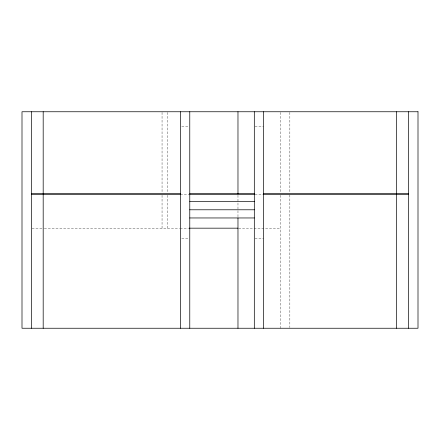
<?xml version="1.0" encoding="UTF-8"?>
<svg xmlns="http://www.w3.org/2000/svg" width="440" height="440" viewBox="0 0 440 440"><rect width="100%" height="100%" fill="white"/><g stroke="black" fill="none" stroke-linecap="round" stroke-linejoin="round"><path stroke-width="0.33" stroke-dasharray="2.2 1.65" d="M181.77 126.726L189.107 126.726M254.98 126.726L263.648 126.726M180.433 194.469L189.107 194.469M254.98 194.469L263.648 194.469M32.021 228.168L43.659 228.168M44.341 228.168L179.597 228.168M180.213 228.168L188.524 228.168M238.634 228.168L280.511 228.168M181.77 238.381L189.107 238.381M254.98 238.381L263.648 238.381M289.85 112.437L289.85 192.165M289.85 194.915L289.85 327.564M280.511 112.437L280.511 192.561M280.511 195.299L280.511 328.245M237.974 195.299L237.974 217.272M167.239 112.437L167.239 192.561M167.239 195.299L167.239 228.168M162.052 112.437L162.052 192.561M162.052 195.299L162.052 228.168"/><path stroke-width="0.66" d="M31.339 193.446L180.433 193.446M189.772 193.446L254.315 193.446M263.648 193.446L408.661 193.446M31.339 194.469L180.433 194.469M189.772 194.469L254.315 194.469M263.648 194.469L408.661 194.469M189.772 201.619L254.315 201.619M189.772 209.787L254.315 209.787M189.772 217.96L254.315 217.96M189.211 228.168L237.974 228.168M408.661 111.755L408.661 328.245M396.407 111.755L396.407 193.787M396.407 194.469L396.407 328.245M263.648 111.755L263.648 328.245M254.315 111.755L254.315 328.245M237.974 111.755L237.974 193.974M237.974 217.96L237.974 328.245M189.772 111.755L189.772 328.245M180.433 111.755L180.433 328.245M43.186 111.755L43.186 193.787M43.186 194.469L43.186 328.245M31.339 111.755L31.339 328.245M418 111.755L22 111.755L22 328.245L418 328.245L418 111.755"/></g></svg>
